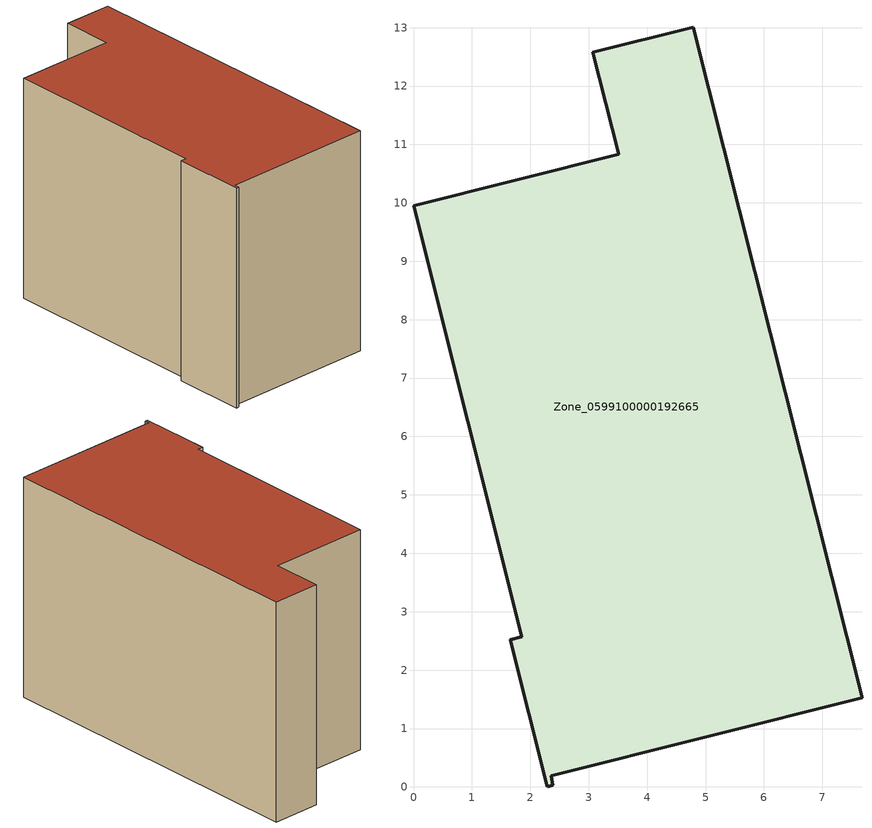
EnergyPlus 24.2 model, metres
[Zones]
Zone_0599100000192665
 floor ground (C_G): 2.29,0 1.66,2.52 1.85,2.57 0,9.95 3.51,10.83 3.07,12.58 4.79,13.01 7.68,1.52 2.36,0.19 2.39,0.03 z0
 wall outside (C_F): 1.66,2.52 2.29,0 2.39,0.03 2.36,0.19 7.68,1.52 4.79,13.01 3.07,12.58 3.51,10.83 0,9.95 1.85,2.57 1.66,2.52 z0:7.97
 roof outside (C_R): 2.36,0.19 7.68,1.52 4.79,13.01 3.07,12.58 3.51,10.83 0,9.95 1.85,2.57 1.66,2.52 2.29,0 2.39,0.03 z7.97
[BUILDING]
Pand.0599100000192665: North Axis=0; Terrain=City; Loads Convergence Tolerance Value=0.04; Temperature Convergence Tolerance Value=0.4; Solar Distribution=FullExterior; Maximum Number of Warmup Days=25; Minimum Number of Warmup Days=1
[Site:Location]
Rotterdam.The.Hague.AP_ZH_NLD Design_Conditions: Latitude=51.96; Longitude=4.45; Time Zone=1; Elevation=-4.5
[SITE:GROUNDTEMPERATURE:BUILDINGSURFACE]
18, 18, 18, 18, 18, 18, 18, 18, 18, 18, 18, 18
[MATERIAL] Thermal Absorptance=0.9; Solar Absorptance=0.7; Visible Absorptance=0.7
Name | Roughness | Thickness | Conductivity | Density | Specific Heat
G.TI.1975-1991 | MediumSmooth | 0.15 | 0.288461 | 540 | 1210
F.TI.1975-1991 | Rough | 0.3 | 0.230769 | 1920 | 840
R.TI.1975-1991 | MediumRough | 0.2 | 0.153846 | 1500 | 1000
[CONSTRUCTION]
C_G: G.TI.1975-1991
C_F: F.TI.1975-1991
C_R: R.TI.1975-1991
[ZONE]
Zone_0599100000192665: Type=1; Multiplier=1; Ceiling Height=Autocalculate; Volume=Autocalculate; Floor Area=autocalculate; Part of Total Floor Area=Yes
[ZONEINFILTRATION:DESIGNFLOWRATE]
Infil_Zone_0599100000192665: Zone or ZoneList or Space or SpaceList=Zone_0599100000192665; Schedule=AlwaysOn; Design Flow Rate Calculation Method=Flow/Area; Flow Rate per Floor Area=0.003; Constant Term Coefficient=1; Temperature Term Coefficient=0; Velocity Term Coefficient=0; Velocity Squared Term Coefficient=0
[HVACTEMPLATE:ZONE:IDEALLOADSAIRSYSTEM]
Zone_0599100000192665: Maximum Heating Supply Air Temperature=50; Minimum Cooling Supply Air Temperature=13; Maximum Heating Supply Air Humidity Ratio=0.0156; Minimum Cooling Supply Air Humidity Ratio=0.0077; Heating Limit=NoLimit; Cooling Limit=NoLimit; Dehumidification Control Type=ConstantSensibleHeatRatio; Cooling Sensible Heat Ratio=0.7; Dehumidification Setpoint=60; Humidification Control Type=None; Humidification Setpoint=30; Outdoor Air Method=None; Outdoor Air Flow Rate per Person=0.00944; Outdoor Air Flow Rate per Zone Floor Area=0; Outdoor Air Flow Rate per Zone=0; Demand Controlled Ventilation Type=None; Outdoor Air Economizer Type=NoEconomizer; Heat Recovery Type=None; Sensible Heat Recovery Effectiveness=0.7; Latent Heat Recovery Effectiveness=0.65
[ZONECONTROL:THERMOSTAT]
ThermostatControl_Zone_0599100000192665: Zone or ZoneList=Zone_0599100000192665; Control Type Schedule=DualSetpointControlType; Control 1=Thermostat_Zone_0599100000192665; Temperature Difference Between Cutout And Setpoint=0
[THERMOSTATSETPOINT:DUALSETPOINT]
Thermostat_Zone_0599100000192665: Heating Setpoint Temperature Schedule=HeatingSetpoint_Zone_0599100000192665; Cooling Setpoint Temperature Schedule=CoolingSetpoint_Zone_0599100000192665
[SCHEDULE:COMPACT]
HeatingSetpoint_Zone_0599100000192665: Through: 12/31, For: AllDays, Until: 24:00, 21
CoolingSetpoint_Zone_0599100000192665: Through: 12/31, For: AllDays, Until: 24:00, 24
DualSetpointControlType: Through: 12/31, For: AllDays, Until: 24:00, 4
AlwaysOn: Through: 12/31, For: AllDays, Until: 24:00, 1
